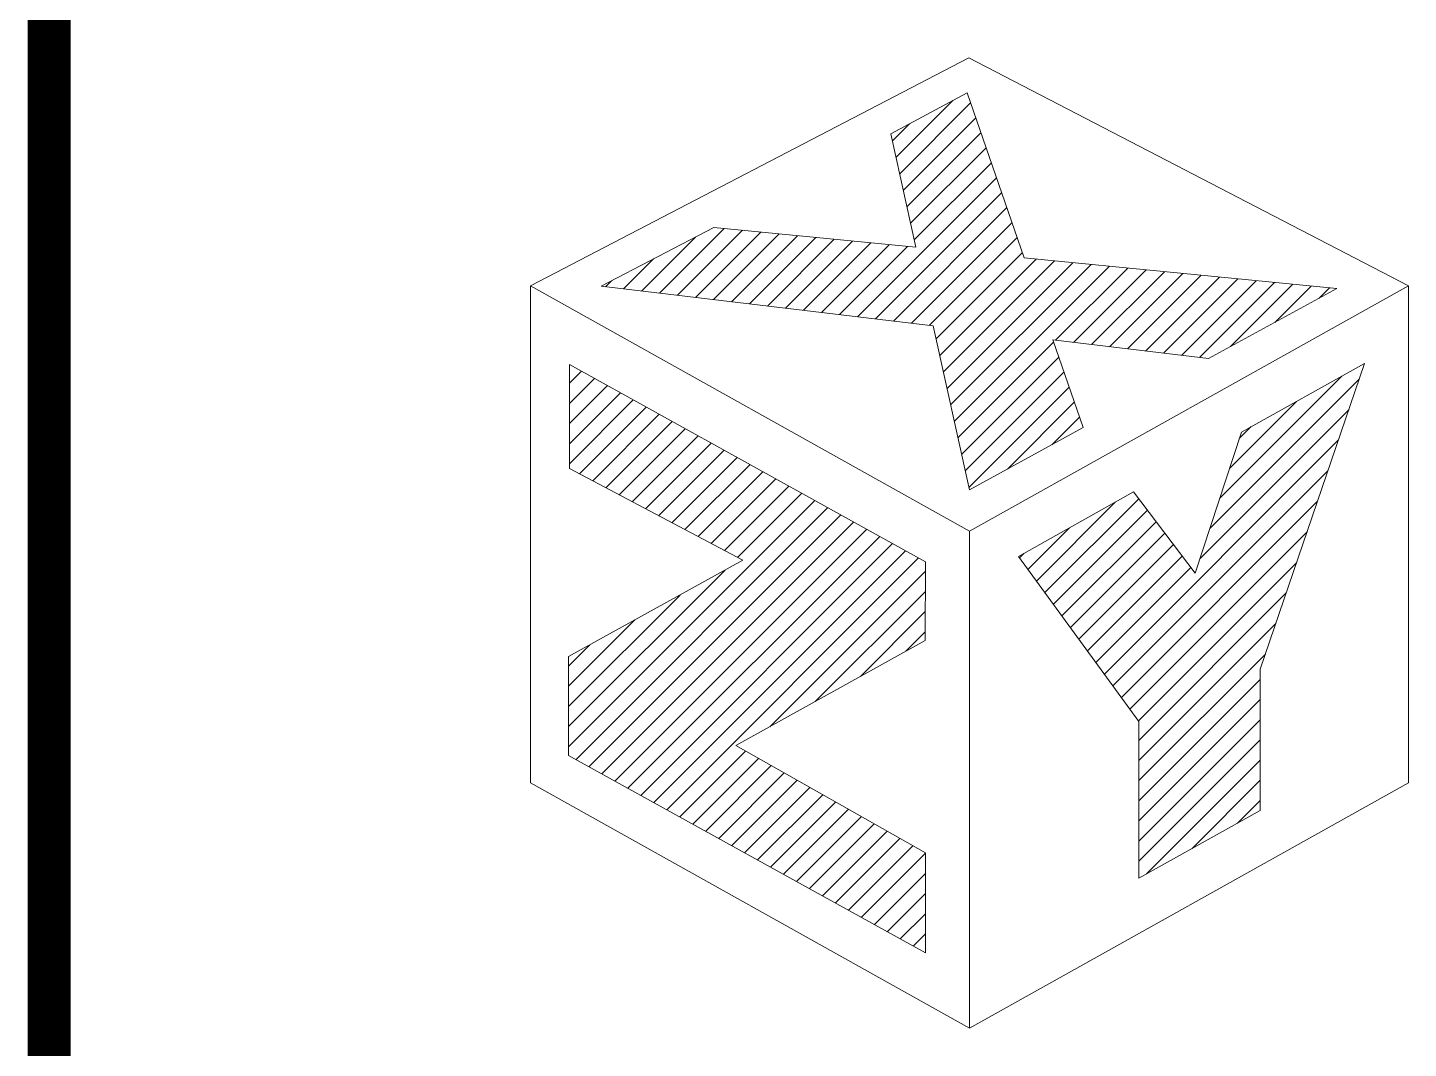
# Model space of a CAD drawing. Header units: inches. Extents: x -3272461 to -2504170, y 403793 to 1071042.
# Drawn here: x -2948588 to -2943971, y 694200 to 697612 of the extents above; entities that cross this region are included whole.
import ezdxf

# ---------------------------------------------------------------- set-up
doc = ezdxf.new("R2010")
doc.units = ezdxf.units.IN
doc.header["$LTSCALE"] = 1000
doc.header["$MEASUREMENT"] = 0
doc.layers.get('0').update_dxf_attribs({"lineweight": 18})
doc.layers.add('0-TK', color=4, linetype='Continuous', lineweight=18)

msp = doc.modelspace()

# ---------------------------------------------------------------- hatches: boundary and pattern name
h = msp.add_hatch()
h.set_pattern_fill('ANSI31', color=256, style=0, pattern_type=0)
h.set_pattern_definition([(45, (0, 0), (-33.67596045, 33.67596045), [])])
h.paths.add_polyline_path([(-2946776.4, 696486), (-2946776.4, 696138.4), (-2946196.7, 695831.9), (-2946779.2, 695509.8), (-2946779.2, 695179.7), (-2945586.4, 694520), (-2945586.4, 694853.9), (-2946219.7, 695212.3), (-2945586.8, 695563.8), (-2945586, 695827.1)], flags=0)
h.paths.add_polyline_path([(-2944872, 695293.4), (-2944872, 694769.6), (-2944466.5, 694995.8), (-2944466.5, 695467.6), (-2944117.4, 696489.4), (-2944529.5, 696260.5), (-2944683.9, 695789.2), (-2944890.5, 696060.2), (-2945275.1, 695844.9)], flags=0)
h.paths.add_polyline_path([(-2945058.8, 696275.3), (-2945160.3, 696568.3), (-2944639.5, 696506.2), (-2944210.3, 696740.1), (-2945255.4, 696842.6), (-2945446.6, 697394.3), (-2945701.6, 697257.8), (-2945617.9, 696878.1), (-2946293.7, 696944.4), (-2946670.7, 696748.1), (-2945560.1, 696615.9), (-2945439.2, 696067.4)], flags=0)

# ---------------------------------------------------------------- linework, layer by layer
for points in [[(-2945441.4, 697511.6), (-2946907, 696749.4), (-2945439.1, 695929.5), (-2943971.1, 696749.4), (-2945441.4, 697511.6)], [(-2946670.7, 696748.1), (-2946293.7, 696944.4), (-2945617.9, 696878.1), (-2945701.6, 697257.8), (-2945446.6, 697394.3), (-2945255.4, 696842.6), (-2944210.3, 696740.1), (-2944639.5, 696506.2), (-2945160.3, 696568.3), (-2945058.8, 696275.3), (-2945439.2, 696067.4), (-2945560.1, 696615.9), (-2946670.7, 696748.1)], [(-2946907, 696749.4), (-2946907, 695088.3), (-2945439.1, 694267.6), (-2943971.1, 695088.3), (-2943971.1, 696749.4)], [(-2946776.4, 696138.4), (-2946776.4, 696486), (-2945586, 695827.1), (-2945586.8, 695563.8), (-2946219.7, 695212.3), (-2945586.4, 694853.9), (-2945586.4, 694520), (-2946779.2, 695179.7), (-2946779.2, 695509.8), (-2946196.7, 695831.9), (-2946776.4, 696138.4)], [(-2945275.1, 695844.9), (-2944872, 695293.4), (-2944872, 694769.6), (-2944466.5, 694995.8), (-2944466.5, 695467.6), (-2944117.4, 696489.4), (-2944529.5, 696260.5), (-2944683.9, 695789.2), (-2944890.5, 696060.2), (-2945275.1, 695844.9)], [(-2945439.1, 695929.5), (-2945439.1, 694267.6)]]:
    msp.add_lwpolyline(points)
at = {"layer": '0-TK'}
msp.add_lwpolyline([(-2948516.4, 639630.6, 144, 144, 0), (-2948516.4, 699630.6, 144, 144, 0)], format="xyseb", dxfattribs=at)

doc.saveas('drawing.dxf')
